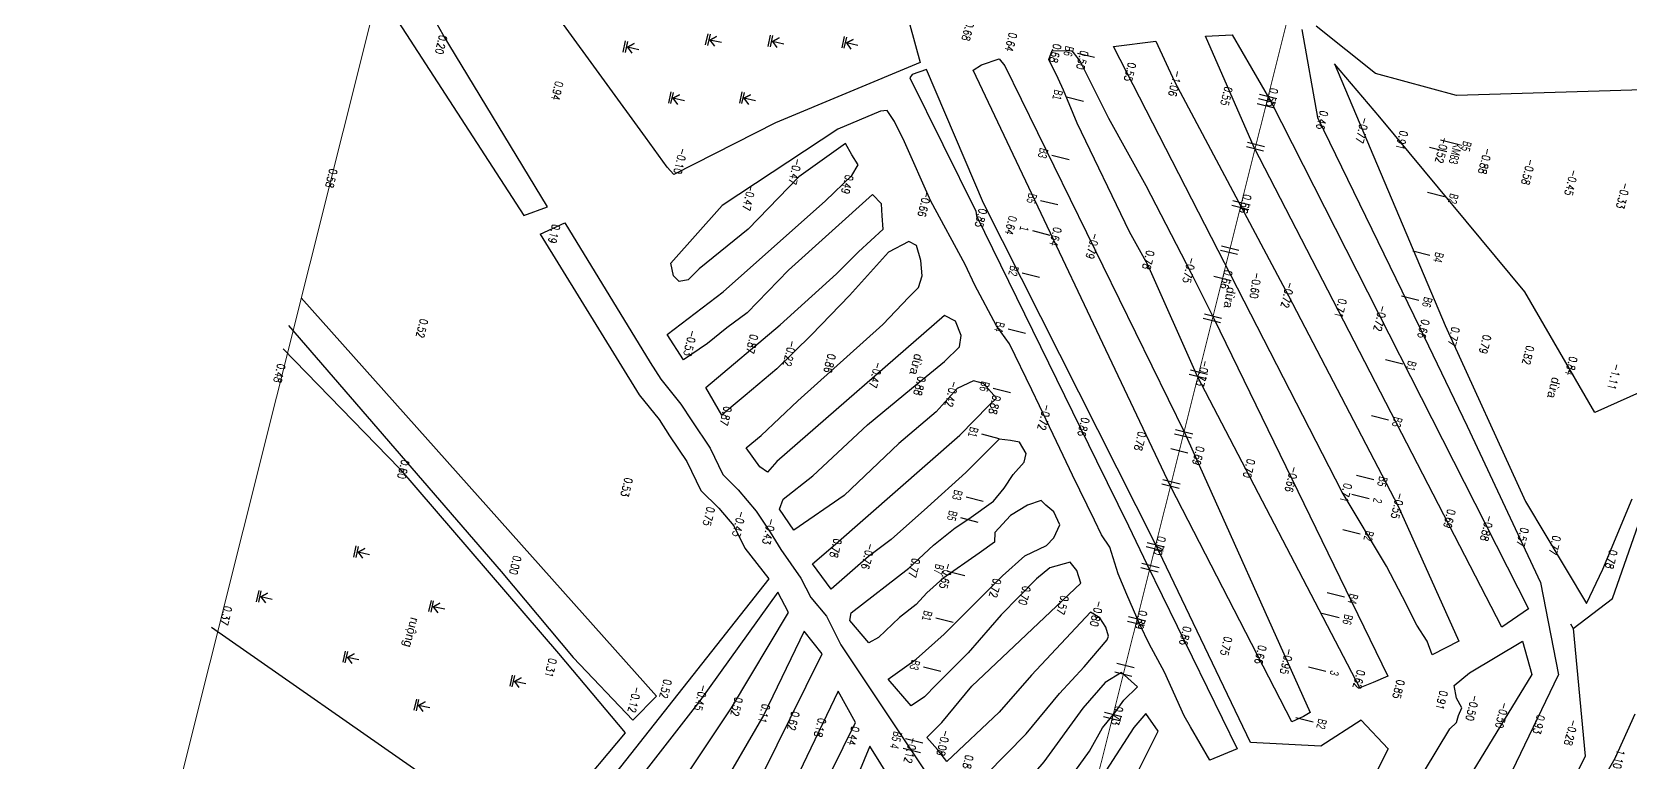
# Model space of a CAD drawing. Header units: metres. Extents: x 583412 to 583840, y 1186334 to 1187497.
# Drawn here: x 583555.5 to 583735.2, y 1187112.8 to 1187194.9 of the extents above; entities that cross this region are included whole.
import ezdxf
from ezdxf.enums import TextEntityAlignment as Align

# ---------------------------------------------------------------- set-up
doc = ezdxf.new("R2010")
doc.units = ezdxf.units.M
doc.header["$MEASUREMENT"] = 0
doc.linetypes.add('DASHDOT2', pattern=[0.5, 0.25, -0.125, 0, -0.125])
doc.layers.get('Defpoints').update_dxf_attribs({"color": 9, "lineweight": 0})
for name, color, linetype in [('cao do binh do', 4, 'Continuous'), ('CaoDoTN', 2, 'Continuous'), ('Docao', 22, 'Continuous'), ('ENTCOC', 6, 'Continuous'), ('ks.text ks', 7, 'Continuous'), ('KS_muong ao', 4, 'TALUYPHAI-KHKS'), ('Lua-KHKS', 3, 'Continuous'), ('TENCOCTUYEN', 1, 'Continuous'), ('TimtuyenKS', 7, 'Continuous'), ('TimtuyenTK', 7, 'Continuous')]:
    doc.layers.add(name, color=color, linetype=linetype)
doc.styles.add('ChuSo', font='vnsimple.shx')
doc.styles.add('KT3', font='VHARIALN.TTF', dxfattribs={"width": 0.8, "height": 1.5})
doc.styles.add('TENSONG', font='VAPTIMI.TTF')
doc.linetypes.add('TALUYPHAI-KHKS', pattern='A,5,[130,ltypeshp,S=5,R=0,X=0,Y=-5],10,[130,ltypeshp,S=5,R=0,X=0,Y=-5],10,[130,ltypeshp,S=10,R=0,X=0,Y=-10],5', length=30)
doc.linetypes.add('TALUYTRAI-KHKS', pattern='A,5,[130,ltypeshp,S=5,R=0,X=0,Y=5],10,[130,ltypeshp,S=5,R=0,X=0,Y=5],10,[130,ltypeshp,S=10,R=0,X=0,Y=10],5', length=30)

# ---------------------------------------------------------------- blocks, each defined once
blk = doc.blocks.new('Lua-KHKS')
at = {"layer": 'Lua-KHKS', "color": 3, "flags": 128}
for points in [[(-0.44, 0.07), (0.42, 0.07)], [(-0.01, 1.04), (-0.01, 0.16), (-0.38, 0.59), (-0.01, 0.16), (0.36, 0.59)], [(-0.44, -0.1), (0.42, -0.1)]]:
    blk.add_lwpolyline(points, dxfattribs=at)

msp = doc.modelspace()

# ---------------------------------------------------------------- linework, layer by layer
at = {"layer": 'Defpoints', "color": 6}
msp.add_line((583412.26, 1186473.01), (583669.06, 1187497.35), dxfattribs=at)
at = {"layer": 'ENTCOC'}
for p, q in [((583695.49, 1187187.43), (583693.55, 1187187.92)), ((583695.49, 1187187.43), (583693.55, 1187187.92)), ((583695.22, 1187186.37), (583693.28, 1187186.85)), ((583695.22, 1187186.37), (583693.28, 1187186.85)), ((583695.37, 1187186.95), (583693.43, 1187187.44)), ((583695.37, 1187186.95), (583693.43, 1187187.44)), ((583694.13, 1187182.02), (583692.19, 1187182.51)), ((583694.13, 1187182.02), (583692.19, 1187182.51)), ((583694.01, 1187181.54), (583692.07, 1187182.02)), ((583694.01, 1187181.54), (583692.07, 1187182.02)), ((583692.36, 1187174.94), (583690.42, 1187175.43)), ((583692.36, 1187174.94), (583690.42, 1187175.43)), ((583692.49, 1187175.47), (583690.55, 1187175.96)), ((583692.49, 1187175.47), (583690.55, 1187175.96)), ((583691.09, 1187169.9), (583689.15, 1187170.38)), ((583691.09, 1187169.9), (583689.15, 1187170.38)), ((583691.22, 1187170.38), (583689.28, 1187170.87)), ((583691.22, 1187170.38), (583689.28, 1187170.87)), ((583690.36, 1187166.97), (583688.42, 1187167.45)), ((583690.36, 1187166.97), (583688.42, 1187167.45)), ((583689.17, 1187162.23), (583687.23, 1187162.72)), ((583689.17, 1187162.23), (583687.23, 1187162.72)), ((583689.29, 1187162.72), (583687.35, 1187163.21)), ((583689.29, 1187162.72), (583687.35, 1187163.21)), ((583687.59, 1187155.93), (583685.65, 1187156.42)), ((583687.59, 1187155.93), (583685.65, 1187156.42)), ((583687.71, 1187156.41), (583685.77, 1187156.9)), ((583687.71, 1187156.41), (583685.77, 1187156.9)), ((583686.04, 1187149.72), (583684.1, 1187150.21)), ((583686.04, 1187149.72), (583684.1, 1187150.21)), ((583685.91, 1187149.24), (583683.97, 1187149.72)), ((583685.91, 1187149.24), (583683.97, 1187149.72)), ((583685.5, 1187147.57), (583683.56, 1187148.05)), ((583685.5, 1187147.57), (583683.56, 1187148.05)), ((583684.63, 1187144.1), (583682.69, 1187144.58)), ((583684.63, 1187144.1), (583682.69, 1187144.58)), ((583684.5, 1187143.61), (583682.56, 1187144.1)), ((583684.5, 1187143.61), (583682.56, 1187144.1)), ((583682.85, 1187137.01), (583680.91, 1187137.5)), ((583682.85, 1187137.01), (583680.91, 1187137.5)), ((583682.73, 1187136.53), (583680.79, 1187137.02)), ((583682.73, 1187136.53), (583680.79, 1187137.02)), ((583682.15, 1187134.2), (583680.21, 1187134.69)), ((583682.15, 1187134.2), (583680.21, 1187134.69)), ((583682.27, 1187134.69), (583680.33, 1187135.17)), ((583682.27, 1187134.69), (583680.33, 1187135.17)), ((583680.63, 1187128.17), (583678.69, 1187128.65)), ((583680.63, 1187128.17), (583678.69, 1187128.65)), ((583680.76, 1187128.67), (583678.82, 1187129.16)), ((583680.76, 1187128.67), (583678.82, 1187129.16)), ((583679.2, 1187122.46), (583677.26, 1187122.95)), ((583679.2, 1187122.46), (583677.26, 1187122.95)), ((583679.45, 1187123.43), (583677.51, 1187123.92)), ((583679.45, 1187123.43), (583677.51, 1187123.92)), ((583677.94, 1187117.42), (583676, 1187117.91)), ((583677.94, 1187117.42), (583676, 1187117.91)), ((583678.06, 1187117.91), (583676.12, 1187118.39)), ((583678.06, 1187117.91), (583676.12, 1187118.39))]:
    msp.add_line(p, q, dxfattribs=at)
at = {"layer": 'KS_muong ao', "color": 125, "linetype": 'TALUYTRAI-KHKS', "ltscale": 0.03}
for p, q in [((583601.7, 1187194.61, 0.5), (583595.67, 1187205.46, 0.5)), ((583593.89, 1187200.38, 0.5), (583610.78, 1187174.32, 0.5)), ((583698.3, 1187195.24, 0.42), (583700.06, 1187185.32, 0.42)), ((583706.59, 1187190.27, 0.42), (583699.93, 1187195.61, 0.42)), ((583613.47, 1187175.29, 0.5), (583601.7, 1187194.61, 0.5)), ((583654.47, 1187190.17), (583654.2, 1187189.79)), ((583654.2, 1187189.79), (583661.63, 1187174.8)), ((583656.08, 1187190.73), (583654.47, 1187190.17)), ((583662.5, 1187175.68), (583656.08, 1187190.73)), ((583715.72, 1187187.8, 0.42), (583706.59, 1187190.27, 0.42)), ((583739.78, 1187188.54, 0.42), (583715.72, 1187187.8, 0.42)), ((583650.92, 1187186.04), (583646.13, 1187184)), ((583651.66, 1187186.13), (583650.92, 1187186.04)), ((583652.5, 1187184.86), (583651.66, 1187186.13)), ((583653.62, 1187182.58), (583652.5, 1187184.86)), ((583700.06, 1187185.32, 0.42), (583711.57, 1187161.68, 0.42)), ((583646.13, 1187184), (583633.12, 1187175.41)), ((583656.58, 1187175.92), (583653.62, 1187182.58)), ((583610.78, 1187174.32, 0.5), (583613.47, 1187175.29, 0.5)), ((583633.12, 1187175.41), (583627.32, 1187168.94)), ((583660.44, 1187168.81), (583656.58, 1187175.92)), ((583656.58, 1187175.92), (583656.58, 1187175.92)), ((583681.82, 1187137.42), (583662.5, 1187175.68)), ((583661.63, 1187174.8), (583661.71, 1187174.26)), ((583661.71, 1187174.26), (583675.22, 1187146.72)), ((583612.63, 1187172.19, 0.57), (583623.78, 1187154.15, 0.57)), ((583661.54, 1187166.48), (583660.44, 1187168.81)), ((583663.96, 1187161.88), (583661.54, 1187166.48)), ((583625.7, 1187120.25, 0.8), (583585.75, 1187165.03, 0.8)), ((583584.3, 1187161.94, 0.8), (583608.23, 1187134.26, 0.8)), ((583665.44, 1187159.87), (583663.96, 1187161.88)), ((583711.57, 1187161.68, 0.42), (583716.91, 1187150.59, 0.42)), ((583667.92, 1187154.71), (583665.44, 1187159.87)), ((583623.78, 1187154.15, 0.57), (583626, 1187151.34, 0.57)), ((583668.8, 1187152.88), (583667.92, 1187154.71)), ((583671.46, 1187147.31), (583668.8, 1187152.88)), ((583626, 1187151.34, 0.57), (583627.19, 1187149.53, 0.57)), ((583716.91, 1187150.59, 0.42), (583725.17, 1187133.01, 0.42)), ((583627.19, 1187149.53, 0.57), (583629.14, 1187146.63, 0.57)), ((583629.14, 1187146.63, 0.57), (583630.7, 1187143.39, 0.57)), ((583672.5, 1187145.09), (583671.46, 1187147.31)), ((583675.22, 1187146.72), (583678.83, 1187139.4)), ((583674.99, 1187140.03), (583672.5, 1187145.09)), ((583630.7, 1187143.39, 0.57), (583632.72, 1187141.4, 0.57)), ((583632.72, 1187141.4, 0.57), (583634.4, 1187139.39, 0.57)), ((583733.25, 1187131.24, 0.42), (583736.98, 1187141.84, 0.42)), ((583634.4, 1187139.39, 0.57), (583635.66, 1187136.9, 0.57)), ((583675.78, 1187138.4), (583674.99, 1187140.03)), ((583678.83, 1187139.4), (583680.9, 1187135.02)), ((583676.71, 1187137), (583675.78, 1187138.4)), ((583692.55, 1187115.02), (583681.82, 1187137.42)), ((583635.66, 1187136.9, 0.57), (583638.34, 1187133.44, 0.57)), ((583677.65, 1187134.01), (583676.71, 1187137)), ((583608.23, 1187134.26, 0.8), (583616.34, 1187124.58, 0.8)), ((583678.62, 1187131.69), (583677.65, 1187134.01)), ((583680.9, 1187135.02), (583691.02, 1187114.3)), ((583638.34, 1187133.44, 0.57), (583609.45, 1187096.86, 0.57)), ((583725.17, 1187133.01, 0.42), (583727.17, 1187122.63, 0.42)), ((583680.11, 1187128.22), (583678.62, 1187131.69)), ((583728.85, 1187127.86, 0.42), (583733.25, 1187131.24, 0.42)), ((583733.25, 1187131.24, 0.42), (583733.25, 1187131.24, 0.42)), ((583728.52, 1187128.38, 0.42), (583728.85, 1187127.86, 0.42)), ((583681.13, 1187126.11), (583680.11, 1187128.22)), ((583682.88, 1187122.94), (583681.13, 1187126.11)), ((583616.34, 1187124.58, 0.8), (583623.04, 1187117.54, 0.8)), ((583685.09, 1187118.04), (583682.88, 1187122.94)), ((583623.04, 1187117.54, 0.8), (583625.7, 1187120.25, 0.8)), ((583685.78, 1187116.78), (583685.09, 1187118.04)), ((583735.77, 1187118.23, 1.01), (583733.54, 1187113.24, 1.01)), ((583687.96, 1187113.03), (583685.78, 1187116.78)), ((583705, 1187117.54), (583700.45, 1187114.63)), ((583691.02, 1187114.3), (583687.96, 1187113.03)), ((583700.45, 1187114.63), (583692.55, 1187115.02)), ((583687.96, 1187113.03), (583687.96, 1187113.03)), ((583733.54, 1187113.24, 1.01), (583724.92, 1187098.28, 1.01))]:
    msp.add_line(p, q, dxfattribs=at)
at = {"layer": 'KS_muong ao', "color": 125, "ltscale": 0.03}
for p, q in [((583624.46, 1187183.13), (583614.95, 1187196.18)), ((583654.23, 1187195.73), (583655.39, 1187191.52)), ((583677.13, 1187193.32), (583681.87, 1187193.92)), ((583702.86, 1187143.17), (583677.13, 1187193.32)), ((583677.13, 1187193.32), (583677.13, 1187193.32)), ((583681.87, 1187193.92), (583681.87, 1187193.92)), ((583681.87, 1187193.92), (583684, 1187189.39)), ((583687.48, 1187194.49), (583690.47, 1187194.62)), ((583692.95, 1187181.95), (583687.48, 1187194.49)), ((583687.48, 1187194.49), (583687.48, 1187194.49)), ((583690.47, 1187194.62), (583694.83, 1187187.14)), ((583690.47, 1187194.62), (583690.47, 1187194.62)), ((583655.39, 1187191.52), (583639.12, 1187184.74)), ((583655.39, 1187191.52), (583655.39, 1187191.52)), ((583662.27, 1187191.24), (583664.28, 1187191.92)), ((583664.28, 1187191.92), (583664.92, 1187191.12)), ((583669.85, 1187191.84), (583670.23, 1187192.86)), ((583670.91, 1187189.71), (583669.85, 1187191.84)), ((583670.23, 1187192.86), (583672.44, 1187192.84)), ((583672.44, 1187192.84), (583673.14, 1187191.94)), ((583673.14, 1187191.94), (583673.42, 1187191.54)), ((583673.42, 1187191.54), (583673.42, 1187191.54)), ((583673.42, 1187191.54), (583676.55, 1187185.24)), ((583702, 1187191.37, 0.42), (583714.44, 1187161.93, 0.42)), ((583707.07, 1187185.36, 0.42), (583702, 1187191.37, 0.42)), ((583661.34, 1187190.66), (583662.27, 1187191.24)), ((583683.57, 1187143.79), (583661.34, 1187190.66)), ((583661.34, 1187190.66), (583661.34, 1187190.66)), ((583664.92, 1187191.12), (583685.12, 1187149.88)), ((583671.51, 1187188.4), (583670.91, 1187189.71)), ((583673.04, 1187184.69), (583671.51, 1187188.4)), ((583684, 1187189.39), (583696.81, 1187165.27)), ((583694.83, 1187187.14), (583694.83, 1187187.14)), ((583694.83, 1187187.14), (583723.81, 1187130.05)), ((583639.12, 1187184.74), (583627.67, 1187178.9)), ((583639.12, 1187184.74), (583639.12, 1187184.74)), ((583678.94, 1187172.45), (583673.04, 1187184.69)), ((583676.55, 1187185.24), (583680.76, 1187177.68)), ((583723.4, 1187165.73, 0.42), (583707.07, 1187185.36, 0.42)), ((583626.92, 1187179.74), (583624.46, 1187183.13)), ((583624.46, 1187183.13), (583624.46, 1187183.13)), ((583646.96, 1187182.4), (583641.74, 1187178.66)), ((583647.69, 1187181.13), (583646.96, 1187182.4)), ((583648.39, 1187180.02), (583647.69, 1187181.13)), ((583720.83, 1187128), (583692.95, 1187181.95)), ((583692.95, 1187181.95), (583692.95, 1187181.95)), ((583627.67, 1187178.9), (583626.92, 1187179.74)), ((583626.92, 1187179.74), (583626.92, 1187179.74)), ((583627.67, 1187178.9), (583627.67, 1187178.9)), ((583644.71, 1187175.97), (583647.69, 1187178.81)), ((583647.69, 1187178.81), (583648.39, 1187180.02)), ((583641.74, 1187178.66), (583636.04, 1187172.77)), ((583680.76, 1187177.68), (583685.88, 1187167.8)), ((583633.2, 1187165.71), (583644.71, 1187175.97)), ((583650.01, 1187176.68), (583640.58, 1187168.17)), ((583651.01, 1187175.62), (583650.01, 1187176.68)), ((583650.01, 1187176.68), (583650.01, 1187176.68)), ((583651.11, 1187174.26), (583651.01, 1187175.62)), ((583612.63, 1187172.19, 0.52), (583615.42, 1187173.49, 0.52)), ((583615.42, 1187173.49, 0.52), (583625, 1187157.77, 0.52)), ((583651.22, 1187172.75), (583651.11, 1187174.26)), ((583636.04, 1187172.77), (583630.5, 1187168.29)), ((583648.44, 1187170.23), (583651.22, 1187172.75)), ((583651.22, 1187172.75), (583651.22, 1187172.75)), ((583680.97, 1187168.74), (583678.94, 1187172.45)), ((583645.97, 1187167.76), (583648.44, 1187170.23)), ((583651.82, 1187170.18), (583647.44, 1187165.3)), ((583654.09, 1187171.39), (583651.82, 1187170.18)), ((583654.95, 1187170.94), (583654.09, 1187171.39)), ((583655.45, 1187169.23), (583654.95, 1187170.94)), ((583627.63, 1187167.53), (583627.32, 1187168.94)), ((583630.5, 1187168.29), (583629.29, 1187167.08)), ((583640.58, 1187168.17), (583635.9, 1187163.36)), ((583655.6, 1187167.51), (583655.45, 1187169.23)), ((583686.59, 1187156.19), (583680.97, 1187168.74)), ((583628.28, 1187166.88), (583627.63, 1187167.53)), ((583629.29, 1187167.08), (583628.28, 1187166.88)), ((583639.61, 1187162.02), (583645.97, 1187167.76)), ((583654.09, 1187165.1), (583655.2, 1187166.2)), ((583655.2, 1187166.2), (583655.6, 1187167.51)), ((583685.88, 1187167.8), (583688.41, 1187162.73)), ((583626.9, 1187160.92), (583633.2, 1187165.71)), ((583647.44, 1187165.3), (583643.15, 1187160.87)), ((583651.16, 1187162.05), (583654.09, 1187165.1)), ((583696.81, 1187165.27), (583696.81, 1187165.27)), ((583696.81, 1187165.27), (583709.15, 1187141.62)), ((583731.29, 1187152.13, 0.42), (583723.4, 1187165.73, 0.42)), ((583635.9, 1187163.36), (583633.62, 1187161.67)), ((583658.13, 1187163.07), (583639.27, 1187146.64)), ((583659.34, 1187162.41), (583658.13, 1187163.07)), ((583658.13, 1187163.07), (583658.13, 1187163.07)), ((583688.41, 1187162.73), (583688.41, 1187162.73)), ((583688.41, 1187162.73), (583707.97, 1187122.49)), ((583628.77, 1187158.08), (583626.9, 1187160.92)), ((583626.9, 1187160.92), (583626.9, 1187160.92)), ((583631.25, 1187154.96), (583639.61, 1187162.02)), ((583633.62, 1187161.67), (583631.46, 1187159.91)), ((583643.15, 1187160.87), (583639.27, 1187157.04)), ((583641.63, 1187153.44), (583651.16, 1187162.05)), ((583659.99, 1187160.8), (583659.34, 1187162.41)), ((583659.79, 1187159.54), (583659.99, 1187160.8)), ((583714.44, 1187161.93, 0.42), (583723.47, 1187142.14, 0.42)), ((583583.73, 1187159.29, 0.83), (583596.8, 1187145.85, 0.83)), ((583631.46, 1187159.91), (583628.77, 1187158.08)), ((583631.46, 1187159.91), (583631.46, 1187159.91)), ((583658.13, 1187157.88), (583659.79, 1187159.54)), ((583625, 1187157.77, 0.57), (583626.22, 1187155.91, 0.57)), ((583654.39, 1187154.84), (583658.13, 1187157.88)), ((583626.22, 1187155.91, 0.57), (583628.44, 1187153.1, 0.57)), ((583639.27, 1187157.04), (583635.69, 1187154.06)), ((583661.36, 1187155.71), (583659.54, 1187154.85)), ((583662.52, 1187155.4), (583661.36, 1187155.71)), ((583663.98, 1187153.74), (583662.52, 1187155.4)), ((583704.85, 1187121.17), (583686.59, 1187156.19)), ((583739.41, 1187155.79, 0.42), (583731.29, 1187152.13, 0.42)), ((583633.07, 1187151.86), (583631.25, 1187154.96)), ((583631.25, 1187154.96), (583631.25, 1187154.96)), ((583635.69, 1187154.06), (583634.12, 1187152.74)), ((583649.45, 1187150.76), (583654.39, 1187154.84)), ((583659.54, 1187154.85), (583657.17, 1187152.23)), ((583663.12, 1187152.93), (583663.98, 1187153.74)), ((583628.44, 1187153.1, 0.57), (583629.69, 1187151.19, 0.57)), ((583634.12, 1187152.74), (583633.07, 1187151.86)), ((583637.5, 1187149.56), (583641.63, 1187153.44)), ((583657.17, 1187152.23), (583652.99, 1187148.66)), ((583659.84, 1187149.6), (583663.12, 1187152.93)), ((583629.69, 1187151.19, 0.57), (583631.75, 1187148.13, 0.57)), ((583643.3, 1187145.02), (583649.45, 1187150.76)), ((583631.75, 1187148.13, 0.57), (583633.18, 1187145.16, 0.57)), ((583635.82, 1187148.17), (583637.5, 1187149.56)), ((583637.35, 1187146.04), (583635.82, 1187148.17)), ((583645.58, 1187137.12), (583659.84, 1187149.6)), ((583652.99, 1187148.66), (583646.83, 1187142.8)), ((583659.84, 1187149.6), (583659.84, 1187149.6)), ((583664.28, 1187149.14), (583662.97, 1187147.83)), ((583665.54, 1187148.99), (583664.28, 1187149.14)), ((583666.55, 1187148.79), (583665.54, 1187148.99)), ((583667.31, 1187147.53), (583666.55, 1187148.79)), ((583685.12, 1187149.88), (583685.12, 1187149.88)), ((583685.12, 1187149.88), (583699.26, 1187118.42)), ((583639.27, 1187146.64), (583638.21, 1187145.43)), ((583639.27, 1187146.64), (583639.27, 1187146.64)), ((583662.97, 1187147.83), (583660.5, 1187145.41)), ((583665.85, 1187145.16), (583667.06, 1187146.57)), ((583667.06, 1187146.57), (583667.31, 1187147.53)), ((583596.8, 1187145.85, 0.83), (583614.68, 1187125.02, 0.83)), ((583633.18, 1187145.16, 0.57), (583634.92, 1187143.43, 0.57)), ((583638.21, 1187145.43), (583637.35, 1187146.04)), ((583639.98, 1187142.4), (583643.3, 1187145.02)), ((583660.5, 1187145.41), (583656.22, 1187141.49)), ((583664.84, 1187143.65), (583665.85, 1187145.16)), ((583634.92, 1187143.43, 0.57), (583636.92, 1187141.05, 0.57)), ((583646.83, 1187142.8), (583641.17, 1187138.9)), ((583646.83, 1187142.8), (583646.83, 1187142.8)), ((583663.63, 1187142.19), (583664.84, 1187143.65)), ((583697.17, 1187117.35), (583683.57, 1187143.79)), ((583683.57, 1187143.79), (583683.57, 1187143.79)), ((583707.83, 1187134.87), (583702.86, 1187143.17)), ((583636.92, 1187141.05, 0.57), (583638.5, 1187138.67, 0.57)), ((583639.56, 1187141.26), (583639.98, 1187142.4)), ((583641.17, 1187138.9), (583639.56, 1187141.26)), ((583656.22, 1187141.49), (583652.13, 1187137.86)), ((583660.86, 1187140.18), (583663.63, 1187142.19)), ((583663.63, 1187142.19), (583663.63, 1187142.19)), ((583667.46, 1187141.73), (583665.55, 1187140.57)), ((583668.97, 1187142.23), (583667.46, 1187141.73)), ((583669.53, 1187141.73), (583668.97, 1187142.23)), ((583670.43, 1187140.98), (583669.53, 1187141.73)), ((583671.09, 1187139.51), (583670.43, 1187140.98)), ((583709.15, 1187141.62), (583715.96, 1187126.44)), ((583723.47, 1187142.14, 0.42), (583730.32, 1187130.65, 0.42)), ((583732.19, 1187134.52, 0.42), (583735.48, 1187142.45, 0.42)), ((583656.87, 1187137.21), (583659.33, 1187139.18)), ((583659.33, 1187139.18), (583660.86, 1187140.18)), ((583660.86, 1187140.18), (583660.86, 1187140.18)), ((583665.55, 1187140.57), (583663.78, 1187138.66)), ((583670.43, 1187138.05), (583671.09, 1187139.51)), ((583638.5, 1187138.67, 0.57), (583639.7, 1187136.74, 0.57)), ((583641.17, 1187138.9), (583641.17, 1187138.9)), ((583652.13, 1187137.86), (583649.56, 1187135.96)), ((583663.73, 1187137.55), (583662.02, 1187136.34)), ((583663.78, 1187138.66), (583663.73, 1187137.55)), ((583669.58, 1187137.2), (583670.43, 1187138.05)), ((583639.7, 1187136.74, 0.57), (583641.94, 1187133.5, 0.57)), ((583643.26, 1187135.11), (583645.58, 1187137.12)), ((583649.56, 1187135.96), (583645.35, 1187132.27)), ((583654.11, 1187134.65), (583656.87, 1187137.21)), ((583662.02, 1187136.34), (583657.93, 1187133.47)), ((583664.64, 1187133.76), (583667.16, 1187136.02)), ((583667.16, 1187136.02), (583669.58, 1187137.2)), ((583645.35, 1187132.27), (583643.26, 1187135.11)), ((583643.26, 1187135.11), (583643.26, 1187135.11)), ((583647.6, 1187129.63), (583654.11, 1187134.65)), ((583658.06, 1187127.22), (583664.64, 1187133.76)), ((583669.98, 1187134.66), (583668.47, 1187133.45)), ((583672.25, 1187135.32), (583669.98, 1187134.66)), ((583673, 1187134.36), (583672.25, 1187135.32)), ((583673.46, 1187132.95), (583673, 1187134.36)), ((583709.62, 1187131.4), (583707.83, 1187134.87)), ((583730.32, 1187130.65, 0.42), (583732.19, 1187134.52, 0.42)), ((583639.37, 1187131.95, 0.8), (583630.6, 1187119.71, 0.8)), ((583640.56, 1187129.65, 0.8), (583639.37, 1187131.95, 0.8)), ((583641.94, 1187133.5, 0.57), (583643.07, 1187131.32, 0.57)), ((583645.35, 1187132.27), (583645.35, 1187132.27)), ((583657.93, 1187133.47), (583656.12, 1187131.86)), ((583657.93, 1187133.47), (583657.93, 1187133.47)), ((583661.2, 1187121.38), (583673.46, 1187132.95)), ((583668.47, 1187133.45), (583664.49, 1187129.38)), ((583673.46, 1187132.95), (583673.46, 1187132.95)), ((583643.07, 1187131.32, 0.57), (583644.83, 1187129.22, 0.57)), ((583654.91, 1187130.55), (583653.04, 1187129.09)), ((583656.12, 1187131.86), (583654.91, 1187130.55)), ((583711.25, 1187128.21), (583709.62, 1187131.4)), ((583634.17, 1187118.94, 0.8), (583640.56, 1187129.65, 0.8)), ((583644.83, 1187129.22, 0.57), (583646.44, 1187126, 0.57)), ((583647.46, 1187128.76), (583647.6, 1187129.63)), ((583649.62, 1187126.22), (583647.46, 1187128.76)), ((583647.46, 1187128.76), (583647.46, 1187128.76)), ((583653.04, 1187129.09), (583650.68, 1187126.82)), ((583664.49, 1187129.38), (583660.76, 1187125.1)), ((583674.54, 1187129.7), (583667.91, 1187122.62)), ((583675.58, 1187129.06), (583674.54, 1187129.7)), ((583674.54, 1187129.7), (583674.54, 1187129.7)), ((583676.28, 1187128.01), (583675.58, 1187129.06)), ((583723.81, 1187130.05), (583720.83, 1187128)), ((583723.81, 1187130.05), (583723.81, 1187130.05)), ((583600.37, 1187110.73, 0.83), (583575.67, 1187127.97, 0.83)), ((583642.31, 1187127.56, 0.7), (583637.8, 1187118.14, 0.7)), ((583644.35, 1187124.99, 0.7), (583642.31, 1187127.56, 0.7)), ((583650.68, 1187126.82), (583649.62, 1187126.22)), ((583654.91, 1187124.39), (583658.06, 1187127.22)), ((583673.81, 1187123.52), (583676.42, 1187126.59)), ((583676.58, 1187127), (583676.28, 1187128.01)), ((583676.42, 1187126.59), (583676.58, 1187127)), ((583712.43, 1187126.44), (583711.25, 1187128.21)), ((583614.68, 1187125.02, 0.83), (583622.19, 1187116.11, 0.83)), ((583640.76, 1187117.72, 0.7), (583644.35, 1187124.99, 0.7)), ((583646.44, 1187126, 0.57), (583670.91, 1187089.37, 0.57)), ((583660.76, 1187125.1), (583657.18, 1187121.52)), ((583712.99, 1187124.9), (583712.43, 1187126.44)), ((583715.96, 1187126.44), (583712.99, 1187124.9)), ((583715.96, 1187126.44), (583715.96, 1187126.44)), ((583717.19, 1187122.87), (583723.15, 1187126.44)), ((583723.15, 1187126.44), (583724.19, 1187122.69)), ((583651.78, 1187122.17), (583654.91, 1187124.39)), ((583671.04, 1187120.55), (583673.81, 1187123.52)), ((583654.37, 1187119.17), (583651.78, 1187122.17)), ((583657.18, 1187121.52), (583655.87, 1187120.16)), ((583657.83, 1187117.27), (583661.2, 1187121.38)), ((583667.91, 1187122.62), (583664.28, 1187118.43)), ((583676.19, 1187121.78), (583673.67, 1187118.88)), ((583678.03, 1187122.9), (583676.19, 1187121.78)), ((583679.84, 1187121.28), (583678.03, 1187122.9)), ((583678.3, 1187119.79), (583679.84, 1187121.28)), ((583706.34, 1187121.76), (583704.85, 1187121.17)), ((583704.85, 1187121.17), (583704.85, 1187121.17)), ((583707.97, 1187122.49), (583706.34, 1187121.76)), ((583707.97, 1187122.49), (583707.97, 1187122.49)), ((583724.19, 1187122.69), (583708.84, 1187097.56)), ((583715.46, 1187121.44), (583717.19, 1187122.87)), ((583715.72, 1187120.01), (583715.46, 1187121.44)), ((583724.19, 1187122.69), (583724.19, 1187122.69)), ((583630.6, 1187119.71, 0.8), (583612.89, 1187097.06, 0.8)), ((583646.15, 1187120.81, 0.7), (583635.42, 1187098.46, 0.7)), ((583648.11, 1187117.27, 0.7), (583646.15, 1187120.81, 0.7)), ((583655.87, 1187120.16), (583654.37, 1187119.17)), ((583667.31, 1187116.01), (583671.04, 1187120.55)), ((583677.29, 1187118.38), (583678.3, 1187119.79)), ((583716.31, 1187118.91), (583715.72, 1187120.01)), ((583637.8, 1187118.14, 0.7), (583611.32, 1187072.73, 0.7)), ((583616.15, 1187092, 0.8), (583634.17, 1187118.94, 0.8)), ((583631.61, 1187099.2, 0.7), (583640.76, 1187117.72, 0.7)), ((583654.37, 1187119.17), (583654.37, 1187119.17)), ((583664.28, 1187118.43), (583658.36, 1187112.88)), ((583664.28, 1187118.43), (583664.28, 1187118.43)), ((583673.67, 1187118.88), (583669.27, 1187112.86)), ((583675.88, 1187116.66), (583677.29, 1187118.38)), ((583680.77, 1187118.28), (583679.41, 1187116.71)), ((583682.16, 1187116.29), (583680.77, 1187118.28)), ((583698.5, 1187117.96), (583697.17, 1187117.35)), ((583699.26, 1187118.42), (583698.5, 1187117.96)), ((583699.26, 1187118.42), (583699.26, 1187118.42)), ((583715.7, 1187117.27), (583715.94, 1187118.07)), ((583715.94, 1187118.07), (583716.31, 1187118.91)), ((583622.19, 1187116.11, 0.83), (583611.14, 1187102.96, 0.83)), ((583638.4, 1187097.7, 0.7), (583648.11, 1187117.27, 0.7)), ((583656.14, 1187115.58), (583657.83, 1187117.27)), ((583660.55, 1187109.15), (583667.31, 1187116.01)), ((583674.42, 1187114.05), (583675.88, 1187116.66)), ((583679.41, 1187116.71), (583676.28, 1187111.83)), ((583679.49, 1187110.96), (583682.16, 1187116.29)), ((583682.16, 1187116.29), (583682.16, 1187116.29)), ((583697.17, 1187117.35), (583697.17, 1187117.35)), ((583705, 1187117.54), (583708.02, 1187114.33)), ((583712.1, 1187111.83), (583714.95, 1187116.55)), ((583714.95, 1187116.55), (583715.7, 1187117.27)), ((583649.7, 1187114.6, 0.7), (583642.36, 1187096.79, 0.7)), ((583652.19, 1187110.63, 0.7), (583649.7, 1187114.6, 0.7)), ((583657.33, 1187114.25), (583656.14, 1187115.58)), ((583658.36, 1187112.88), (583657.33, 1187114.25)), ((583671.3, 1187109.74), (583674.42, 1187114.05)), ((583708.02, 1187114.33), (583704.5, 1187107.42)), ((583669.27, 1187112.86), (583666.03, 1187109.07))]:
    msp.add_line(p, q, dxfattribs=at)
at = {"layer": 'KS_muong ao', "color": 125, "linetype": 'TALUYPHAI-KHKS', "ltscale": 0.03}
for p, q in [((583728.85, 1187127.86, 0.42), (583730.19, 1187113.48, 0.42)), ((583719.38, 1187106.41, 0.42), (583727.17, 1187122.63, 0.42)), ((583730.19, 1187113.48, 0.42), (583724.5, 1187102.07, 0.42))]:
    msp.add_line(p, q, dxfattribs=at)
at = {"layer": 'TENCOCTUYEN'}
for p, q in [((583675, 1187192.06), (583673.06, 1187192.54)), ((583673.76, 1187187.13), (583671.82, 1187187.61)), ((583713.92, 1187182.81), (583715.86, 1187182.33)), ((583672.12, 1187180.58), (583670.18, 1187181.07)), ((583712.68, 1187181.99), (583714.62, 1187181.5)), ((583712.44, 1187176.92), (583714.38, 1187176.43)), ((583670.85, 1187175.49), (583668.91, 1187175.97)), ((583669.99, 1187172.07), (583668.05, 1187172.56)), ((583710.79, 1187170.32), (583712.73, 1187169.83)), ((583668.8, 1187167.34), (583666.86, 1187167.83)), ((583709.52, 1187165.28), (583711.46, 1187164.79)), ((583667.22, 1187161.04), (583665.28, 1187161.52)), ((583707.72, 1187158.1), (583709.66, 1187157.61)), ((583665.54, 1187154.34), (583663.6, 1187154.83)), ((583706.14, 1187151.79), (583708.08, 1187151.31)), ((583664.26, 1187149.2), (583662.32, 1187149.69)), ((583704.47, 1187145.1), (583706.41, 1187144.61)), ((583703.93, 1187142.95), (583705.87, 1187142.46)), ((583662.48, 1187142.12), (583660.54, 1187142.61)), ((583661.9, 1187139.79), (583659.96, 1187140.28)), ((583702.93, 1187138.99), (583704.87, 1187138.5)), ((583660.39, 1187133.78), (583658.45, 1187134.27)), ((583701.16, 1187131.91), (583703.1, 1187131.42)), ((583659.08, 1187128.54), (583657.14, 1187129.03)), ((583700.57, 1187129.58), (583702.51, 1187129.09)), ((583657.69, 1187123.01), (583655.75, 1187123.5)), ((583699.06, 1187123.55), (583701, 1187123.06)), ((583697.63, 1187117.84), (583699.57, 1187117.36)), ((583655.4, 1187113.87), (583653.46, 1187114.36)), ((583655.67, 1187114.96), (583653.73, 1187115.45))]:
    msp.add_line(p, q, dxfattribs=at)
at = {"layer": 'TimtuyenKS', "linetype": 'DASHDOT2', "ltscale": 5, "const_width": 0.1}
msp.add_lwpolyline([(583754.72, 1187427.8), (583497.92, 1186403.48)], dxfattribs=at)
at = {"layer": 'TimtuyenTK', "linetype": 'DASHDOT2', "ltscale": 5, "const_width": 0.1}
msp.add_lwpolyline([(583754.72, 1187427.8), (583497.92, 1186403.48)], dxfattribs=at)

# ---------------------------------------------------------------- block references
at = {"layer": 'Lua-KHKS', "xscale": 1.500000000108109, "yscale": 1.5, "zscale": 1.500000000108109, "rotation": 257.4069444442599}
for p in [(583622.21, 1187193.27), (583631.49, 1187194.07), (583638.52, 1187193.91), (583646.84, 1187193.75), (583627.33, 1187187.52), (583635.32, 1187187.52), (583591.91, 1187136.47), (583580.97, 1187131.45), (583600.36, 1187130.34), (583590.7, 1187124.64), (583609.49, 1187121.94), (583598.7, 1187119.24)]:
    msp.add_blockref('Lua-KHKS', p, dxfattribs=at)

# ---------------------------------------------------------------- texts
at = {"layer": 'cao do binh do', "color": 44, "style": 'ChuSo', "width": 0.8}
for s, p in [('0.20', (583601.05, 1187193.62, 0.2)), ('0.94', (583614.11, 1187188.43, 0.94)), ('-0.10', (583627.97, 1187180.54, -0.1)), ('0.58', (583588.7, 1187178.59, 0.58)), ('-0.47', (583635.69, 1187176.41, -0.47)), ('0.19', (583613.76, 1187172.34, 0.19)), ('0.52', (583598.9, 1187161.71, 0.52)), ('-0.53', (583629.07, 1187160.05, -0.53)), ('0.48', (583582.86, 1187156.66, 0.48)), ('0.87', (583633.07, 1187151.86, 0.87)), ('0.60', (583596.8, 1187145.85, 0.6)), ('0.53', (583621.92, 1187143.84, 0.53)), ('0.00', (583609.39, 1187135.08, 0)), ('0.37', (583576.84, 1187129.41, 0.37)), ('0.31', (583613.38, 1187123.53, 0.31)), ('-0.12', (583622.81, 1187119.95, -0.12)), ('-0.08', (583657.56, 1187115.09, -0.08)), ('1.10', (583733.54, 1187113.24, 1.09))]:
    msp.add_text(s, height=0.9, rotation=256.5354, dxfattribs=at).set_placement(p, align=Align.CENTER)
at = {"layer": 'CaoDoTN', "style": 'ChuSo', "width": 0.8}
for s, p in [('0.68', (583660.3, 1187195.12)), ('0.64', (583665.15, 1187193.91)), ('0.68', (583670.15, 1187192.65)), ('0.50', (583673.18, 1187191.89)), ('0.55', (583678.55, 1187190.55)), ('-1.06', (583683.64, 1187189.27)), ('0.55', (583689.4, 1187187.83)), ('0.55', (583694.52, 1187187.68)), ('0.46', (583700.16, 1187185.13)), ('-0.77', (583704.68, 1187184)), ('0.91', (583709.13, 1187182.88)), ('-0.52', (583713.65, 1187181.75)), ('-0.47', (583640.89, 1187179.37)), ('-0.88', (583718.5, 1187180.53)), ('-0.58', (583723.35, 1187179.31)), ('0.49', (583646.74, 1187177.9)), ('-0.45', (583728.2, 1187178.1)), ('-0.66', (583655.44, 1187175.72)), ('-0.33', (583734.02, 1187176.64)), ('0.66', (583691.52, 1187175.72)), ('0.85', (583661.77, 1187174.13)), ('0.64', (583665.14, 1187173.29)), ('0.64', (583670.17, 1187172.03)), ('-0.79', (583674.35, 1187170.98)), ('0.78', (583680.61, 1187169.41)), ('-0.75', (583685.22, 1187168.26)), ('0.66', (583689.39, 1187167.21)), ('-0.72', (583696.28, 1187165.48)), ('0.71', (583702.23, 1187163.99)), ('-0.72', (583706.72, 1187162.86)), ('0.66', (583711.56, 1187161.65)), ('0.87', (583636.03, 1187159.97)), ('0.77', (583714.96, 1187160.8)), ('0.79', (583718.49, 1187159.92)), ('-0.22', (583640.29, 1187158.9)), ('0.82', (583723.34, 1187158.7)), ('0.86', (583644.76, 1187157.78)), ('-0.47', (583649.94, 1187156.48)), ('-0.73', (583686.74, 1187156.66)), ('0.84', (583728.19, 1187157.48)), ('-1.11', (583733.04, 1187156.27)), ('0.88', (583654.88, 1187155.24)), ('-0.42', (583658.48, 1187154.34)), ('0.88', (583663.33, 1187153.12)), ('-0.72', (583668.93, 1187151.72)), ('0.86', (583673.31, 1187150.62)), ('0.78', (583679.68, 1187149.03)), ('0.69', (583686.24, 1187147.38)), ('0.70', (583691.93, 1187145.96)), ('-0.66', (583696.74, 1187144.75)), ('0.71', (583702.83, 1187143.22)), ('-0.55', (583708.67, 1187141.76)), ('0.75', (583631.16, 1187140.57)), ('-0.43', (583634.56, 1187139.72)), ('0.69', (583714.48, 1187140.3)), ('-0.43', (583637.95, 1187138.87)), ('-0.88', (583718.72, 1187139.24)), ('0.57', (583722.71, 1187138.24)), ('0.78', (583645.43, 1187136.99)), ('0.70', (583681.88, 1187137.26)), ('0.77', (583726.33, 1187137.33)), ('-0.76', (583649.07, 1187136.08)), ('0.77', (583654.25, 1187134.78)), ('0.78', (583732.69, 1187135.74)), ('-0.65', (583657.86, 1187133.88)), ('0.72', (583663.37, 1187132.5)), ('0.70', (583666.68, 1187131.66)), ('0.57', (583670.96, 1187130.59)), ('-0.80', (583674.81, 1187129.63)), ('0.89', (583679.79, 1187128.92)), ('0.86', (583684.76, 1187127.13)), ('0.75', (583689.36, 1187125.98)), ('0.66', (583693.22, 1187125.01)), ('-0.95', (583696.2, 1187124.26)), ('0.62', (583704.3, 1187122.23)), ('0.52', (583626.3, 1187121.17)), ('-0.45', (583630.28, 1187120.17)), ('0.85', (583708.76, 1187121.12)), ('0.52', (583634.3, 1187119.16)), ('0.91', (583713.61, 1187119.9)), ('-0.50', (583717.08, 1187119.03)), ('-0.50', (583720.4, 1187118.2)), ('0.11', (583637.38, 1187118.39)), ('0.62', (583640.68, 1187117.56)), ('0.18', (583643.68, 1187116.81)), ('0.73', (583677.09, 1187118.15)), ('0.93', (583724.54, 1187117.16)), ('0.44', (583647.42, 1187115.88)), ('-0.28', (583728.16, 1187116.25)), ('-0.12', (583653.88, 1187114.26)), ('0.84', (583660.25, 1187112.66))]:
    msp.add_text(s, height=0.9, rotation=255.9262, dxfattribs=at).set_placement(p, align=Align.CENTER)
at = {"layer": 'Docao', "color": 3, "style": 'ChuSo', "width": 0.8}
msp.add_text('-0.60', height=0.9, rotation=261.5963, dxfattribs=at).set_placement((583692.66, 1187166.5, -0.6), align=Align.CENTER)
at = {"layer": 'ks.text ks', "style": 'TENSONG'}
for s, rotation, p in [('döøa', 260.6717, (583689.71, 1187165.14)), ('döøa', 255.4956, (583654.46, 1187157.68)), ('döøa', 255.4956, (583726.18, 1187155.04)), ('ruoäng', 255.4956, (583597.65, 1187127.53))]:
    msp.add_text(s, height=1, rotation=rotation, dxfattribs=at).set_placement(p, align=Align.CENTER)
at = {"layer": 'TENCOCTUYEN', "style": 'KT3', "width": 0.8}
for s, p in [('B6', (583672.09, 1187192.78)), ('B1', (583670.85, 1187187.86)), ('KM83', (583715.59, 1187181.26)), ('B5', (583716.83, 1187182.08)), ('B3', (583669.21, 1187181.31)), ('B5', (583667.94, 1187176.22)), ('B2', (583715.35, 1187176.19)), ('1', (583667.08, 1187172.8)), ('B4', (583713.7, 1187169.59)), ('B2', (583665.89, 1187168.07)), ('B6', (583712.43, 1187164.55)), ('B4', (583664.31, 1187161.76)), ('B1', (583710.63, 1187157.37)), ('B6', (583662.63, 1187155.07)), ('B1', (583661.35, 1187149.93)), ('B3', (583709.05, 1187151.06)), ('B5', (583707.38, 1187144.37)), ('B3', (583659.57, 1187142.85)), ('B5', (583658.99, 1187140.52)), ('2', (583706.84, 1187142.22)), ('B2', (583705.84, 1187138.26)), ('B7', (583657.48, 1187134.51)), ('B4', (583704.07, 1187131.18)), ('B1', (583656.17, 1187129.27)), ('B6', (583703.48, 1187128.85)), ('B3', (583654.78, 1187123.74)), ('3', (583701.97, 1187122.82)), ('B2', (583700.54, 1187117.11)), ('B5', (583652.76, 1187115.69)), ('4', (583652.49, 1187114.6))]:
    msp.add_text(s, height=1, rotation=255.9262, dxfattribs=at).set_placement(p, align=Align.MIDDLE_CENTER)

doc.saveas('drawing.dxf')
